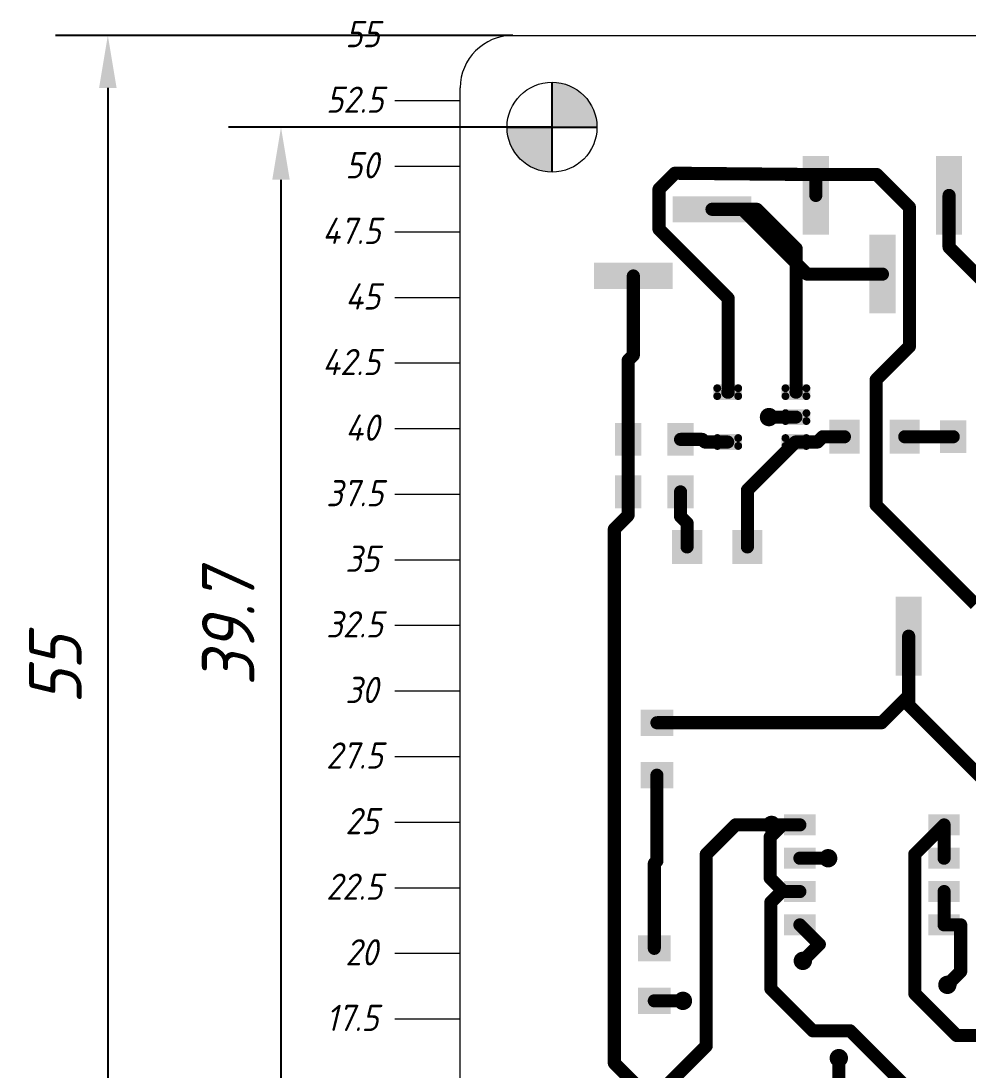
# Model space of a CAD drawing. Header units: millimetres. Extents: x -963 to 6509, y -1367 to 453.
# Drawn here: x 47.68 to 83.8, y 178.13 to 218.11 of the extents above; entities that cross this region are included whole.
import ezdxf

# ---------------------------------------------------------------- set-up
doc = ezdxf.new("R2010")
doc.units = ezdxf.units.MM
doc.header["$LTSCALE"] = 0.5
doc.layers.get('0').update_dxf_attribs({"lineweight": 60})
doc.layers.get('Defpoints').update_dxf_attribs({"color": 5})
doc.layers.add('2-штриховка', color=7, linetype='Continuous', true_color=0x00c7c7)
doc.layers.add('4-текст', color=7, linetype='Continuous', true_color=0x00ad00)
for name, color, linetype in [('3-размеры', 6, 'Continuous'), ('TopLayer', 1, 'Continuous'), ('TopPaste', 8, 'Continuous'), ('ViaHoleLayer', 16, 'Continuous')]:
    doc.layers.add(name, color=color, linetype=linetype)
doc.layers.add('Для ПП', color=30, linetype='Continuous', lineweight=20)
doc.styles.get("Standard").update_dxf_attribs({"font": 'isocpeui.ttf', "width": 0.9})
doc.dimstyles.new('Standart', dxfattribs={"dimtxt": 5, "dimasz": 5, "dimexe": 2, "dimexo": 0, "dimgap": 1, "dimtad": 1, "dimtoh": 1, "dimdec": 1, "dimtxsty": 'Standard', "dimcen": 2.5, "dimadec": 0, "dimazin": 0, "dimtfac": 1, "dimtdec": 1, "dimtmove": 0, "dimatfit": 3, "dimldrblk": 'DOTSMALL', "dimfxl": 1, "dimarcsym": 0})

# ---------------------------------------------------------------- blocks, each defined once
blk = doc.blocks.new('MCPSOT_23_5__7')
at = {"layer": 'TopLayer', "const_width": 0.1499997}
for points in [[(-1.77500534, 1.10001812, 1), (-1.62500818, 1.10001812, 1)], [(-0.97500694, 1.10001812, 1), (-0.8250097799999999, 1.10001812, 1)], [(0.82498946, 1.10001812, 1), (0.9749866199999999, 1.10001812, 1)], [(1.62498786, 1.10001812, 1), (1.77498502, 1.10001812, 1)], [(-1.77500534, 0.80001872, 1), (-1.62500818, 0.80001872, 1)], [(-0.97500694, 0.80001872, 1), (-0.8250097799999999, 0.80001872, 1)], [(0.82498946, 0.80001872, 1), (0.9749866199999999, 0.80001872, 1)], [(1.62498786, 0.80001872, 1), (1.77498502, 0.80001872, 1)], [(-1.77500534, 0.15000732, 1), (-1.62500818, 0.15000732, 1)], [(-1.77500534, -0.14999208, 1), (-1.62500818, -0.14999208, 1)], [(-0.97500694, 0.15000732, 1), (-0.8250097799999999, 0.15000732, 1)], [(-0.97500694, -0.14999208, 1), (-0.8250097799999999, -0.14999208, 1)], [(-1.77500534, -0.80000348, 1), (-1.62500818, -0.80000348, 1)], [(-0.97500694, -0.80000348, 1), (-0.8250097799999999, -0.80000348, 1)], [(0.82498946, -0.80000348, 1), (0.9749866199999999, -0.80000348, 1)], [(1.62498786, -0.80000348, 1), (1.77498502, -0.80000348, 1)], [(-1.77500534, -1.10000288, 1), (-1.62500818, -1.10000288, 1)], [(-0.97500694, -1.10000288, 1), (-0.8250097799999999, -1.10000288, 1)], [(0.82498946, -1.10000288, 1), (0.9749866199999999, -1.10000288, 1)], [(1.62498786, -1.10000288, 1), (1.77498502, -1.10000288, 1)]]:
    blk.add_lwpolyline(points, format="xyb", close=True, dxfattribs=at)
at = {"layer": 'TopLayer'}
for points in [[(-1.70000676, 0.65001902), (-0.90000836, 0.65001902), (-1.70000676, 1.25001782), (-0.90000836, 1.25001782)], [(0.89998804, 0.65001902), (1.69998644, 0.65001902), (0.89998804, 1.25001782), (1.69998644, 1.25001782)], [(-1.85000646, 0.80001872), (-0.75000866, 0.80001872), (-1.85000646, 1.10001812), (-0.75000866, 1.10001812)], [(0.7499883399999999, 0.80001872), (1.84998614, 0.80001872), (0.7499883399999999, 1.10001812), (1.84998614, 1.10001812)], [(-1.85000646, -0.14999208), (-0.75000866, -0.14999208), (-1.85000646, 0.15000732), (-0.75000866, 0.15000732)], [(-1.70000676, -0.29999178), (-0.90000836, -0.29999178), (-1.70000676, 0.30000702), (-0.90000836, 0.30000702)], [(-1.70000676, -1.25000258), (-0.90000836, -1.25000258), (-1.70000676, -0.6500037799999999), (-0.90000836, -0.6500037799999999)], [(0.89998804, -1.25000258), (1.69998644, -1.25000258), (0.89998804, -0.6500037799999999), (1.69998644, -0.6500037799999999)], [(-1.85000646, -1.10000288), (-0.75000866, -1.10000288), (-1.85000646, -0.80000348), (-0.75000866, -0.80000348)], [(0.7499883399999999, -1.10000288), (1.84998614, -1.10000288), (0.7499883399999999, -0.80000348), (1.84998614, -0.80000348)]]:
    blk.add_solid(points, dxfattribs=at)
at = {"layer": 'TopPaste', "const_width": 0.1499997}
for points in [[(-1.77500534, 1.10001812, 1), (-1.62500818, 1.10001812, 1)], [(-0.97500694, 1.10001812, 1), (-0.8250097799999999, 1.10001812, 1)], [(0.82498946, 1.10001812, 1), (0.9749866199999999, 1.10001812, 1)], [(1.62498786, 1.10001812, 1), (1.77498502, 1.10001812, 1)], [(-1.77500534, 0.80001872, 1), (-1.62500818, 0.80001872, 1)], [(-0.97500694, 0.80001872, 1), (-0.8250097799999999, 0.80001872, 1)], [(0.82498946, 0.80001872, 1), (0.9749866199999999, 0.80001872, 1)], [(1.62498786, 0.80001872, 1), (1.77498502, 0.80001872, 1)], [(-1.77500534, 0.15000732, 1), (-1.62500818, 0.15000732, 1)], [(-1.77500534, -0.14999208, 1), (-1.62500818, -0.14999208, 1)], [(-0.97500694, 0.15000732, 1), (-0.8250097799999999, 0.15000732, 1)], [(-0.97500694, -0.14999208, 1), (-0.8250097799999999, -0.14999208, 1)], [(-1.77500534, -0.80000348, 1), (-1.62500818, -0.80000348, 1)], [(-0.97500694, -0.80000348, 1), (-0.8250097799999999, -0.80000348, 1)], [(0.82498946, -0.80000348, 1), (0.9749866199999999, -0.80000348, 1)], [(1.62498786, -0.80000348, 1), (1.77498502, -0.80000348, 1)], [(-1.77500534, -1.10000288, 1), (-1.62500818, -1.10000288, 1)], [(-0.97500694, -1.10000288, 1), (-0.8250097799999999, -1.10000288, 1)], [(0.82498946, -1.10000288, 1), (0.9749866199999999, -1.10000288, 1)], [(1.62498786, -1.10000288, 1), (1.77498502, -1.10000288, 1)]]:
    blk.add_lwpolyline(points, format="xyb", close=True, dxfattribs=at)
at = {"layer": 'TopPaste'}
for points in [[(-1.70000676, 0.65001902), (-0.90000836, 0.65001902), (-1.70000676, 1.25001782), (-0.90000836, 1.25001782)], [(0.89998804, 0.65001902), (1.69998644, 0.65001902), (0.89998804, 1.25001782), (1.69998644, 1.25001782)], [(-1.85000646, 0.80001872), (-0.75000866, 0.80001872), (-1.85000646, 1.10001812), (-0.75000866, 1.10001812)], [(0.7499883399999999, 0.80001872), (1.84998614, 0.80001872), (0.7499883399999999, 1.10001812), (1.84998614, 1.10001812)], [(-1.85000646, -0.14999208), (-0.75000866, -0.14999208), (-1.85000646, 0.15000732), (-0.75000866, 0.15000732)], [(-1.70000676, -0.29999178), (-0.90000836, -0.29999178), (-1.70000676, 0.30000702), (-0.90000836, 0.30000702)], [(-1.70000676, -1.25000258), (-0.90000836, -1.25000258), (-1.70000676, -0.6500037799999999), (-0.90000836, -0.6500037799999999)], [(0.89998804, -1.25000258), (1.69998644, -1.25000258), (0.89998804, -0.6500037799999999), (1.69998644, -0.6500037799999999)], [(-1.85000646, -1.10000288), (-0.75000866, -1.10000288), (-1.85000646, -0.80000348), (-0.75000866, -0.80000348)], [(0.7499883399999999, -1.10000288), (1.84998614, -1.10000288), (0.7499883399999999, -0.80000348), (1.84998614, -0.80000348)]]:
    blk.add_solid(points, dxfattribs=at)
blk = doc.blocks.new('HL_SMD_10')
at = {"layer": 'TopLayer'}
for points in [[(-1.72501052, -0.64998092), (-0.57501028, -0.64998092), (-1.72501052, 0.65001648), (-0.57501028, 0.65001648)], [(0.57501028, -0.64998092), (1.72501052, -0.64998092), (0.57501028, 0.65001648), (1.72501052, 0.65001648)]]:
    blk.add_solid(points, dxfattribs=at)
at = {"layer": 'TopPaste'}
for points in [[(-1.72501052, -0.64998092), (-0.57501028, -0.64998092), (-1.72501052, 0.65001648), (-0.57501028, 0.65001648)], [(0.57501028, -0.64998092), (1.72501052, -0.64998092), (0.57501028, 0.65001648), (1.72501052, 0.65001648)]]:
    blk.add_solid(points, dxfattribs=at)
blk = doc.blocks.new('HL_SMD_11')
at = {"layer": 'TopLayer'}
for points in [[(-1.72502322, -0.64998854), (-0.57502298, -0.64998854), (-1.72502322, 0.6500088599999999), (-0.57502298, 0.6500088599999999)], [(0.57499758, -0.64998854), (1.72499782, -0.64998854), (0.57499758, 0.6500088599999999), (1.72499782, 0.6500088599999999)]]:
    blk.add_solid(points, dxfattribs=at)
at = {"layer": 'TopPaste'}
for points in [[(-1.72502322, -0.64998854), (-0.57502298, -0.64998854), (-1.72502322, 0.6500088599999999), (-0.57502298, 0.6500088599999999)], [(0.57499758, -0.64998854), (1.72499782, -0.64998854), (0.57499758, 0.6500088599999999), (1.72499782, 0.6500088599999999)]]:
    blk.add_solid(points, dxfattribs=at)
blk = doc.blocks.new('R0805_17')
at = {"layer": 'TopLayer'}
for points in [[(-1.49995636, -0.6250254199999999), (-0.49995836, -0.6250254199999999), (-1.49995636, 0.6249746199999999), (-0.49995836, 0.6249746199999999)], [(0.50003964, -0.6250254199999999), (1.50003764, -0.6250254199999999), (0.50003964, 0.6249746199999999), (1.50003764, 0.6249746199999999)]]:
    blk.add_solid(points, dxfattribs=at)
at = {"layer": 'TopPaste'}
for points in [[(-1.49995636, -0.6250254199999999), (-0.49995836, -0.6250254199999999), (-1.49995636, 0.6249746199999999), (-0.49995836, 0.6249746199999999)], [(0.50003964, -0.6250254199999999), (1.50003764, -0.6250254199999999), (0.50003964, 0.6249746199999999), (1.50003764, 0.6249746199999999)]]:
    blk.add_solid(points, dxfattribs=at)
blk = doc.blocks.new('R0805_19')
at = {"layer": 'TopLayer'}
for points in [[(-1.49997922, -0.62498732), (-0.4999812199999999, -0.62498732), (-1.49997922, 0.62501272), (-0.4999812199999999, 0.62501272)], [(0.5000167799999999, -0.62498732), (1.50001478, -0.62498732), (0.5000167799999999, 0.62501272), (1.50001478, 0.62501272)]]:
    blk.add_solid(points, dxfattribs=at)
at = {"layer": 'TopPaste'}
for points in [[(-1.49997922, -0.62498732), (-0.4999812199999999, -0.62498732), (-1.49997922, 0.62501272), (-0.4999812199999999, 0.62501272)], [(0.5000167799999999, -0.62498732), (1.50001478, -0.62498732), (0.5000167799999999, 0.62501272), (1.50001478, 0.62501272)]]:
    blk.add_solid(points, dxfattribs=at)
blk = doc.blocks.new('R0805_20')
at = {"layer": 'TopLayer'}
for points in [[(-1.50000462, -0.6250178), (-0.50000662, -0.6250178), (-1.50000462, 0.6249822399999999), (-0.50000662, 0.6249822399999999)], [(0.49999138, -0.6250178), (1.49998938, -0.6250178), (0.49999138, 0.6249822399999999), (1.49998938, 0.6249822399999999)]]:
    blk.add_solid(points, dxfattribs=at)
at = {"layer": 'TopPaste'}
for points in [[(-1.50000462, -0.6250178), (-0.50000662, -0.6250178), (-1.50000462, 0.6249822399999999), (-0.50000662, 0.6249822399999999)], [(0.49999138, -0.6250178), (1.49998938, -0.6250178), (0.49999138, 0.6249822399999999), (1.49998938, 0.6249822399999999)]]:
    blk.add_solid(points, dxfattribs=at)
blk = doc.blocks.new('R0805_21')
at = {"layer": 'TopLayer'}
for points in [[(-1.49997922, -0.62500764), (-0.4999812199999999, -0.62500764), (-1.49997922, 0.6249924), (-0.4999812199999999, 0.6249924)], [(0.5000167799999999, -0.62500764), (1.50001478, -0.62500764), (0.5000167799999999, 0.6249924), (1.50001478, 0.6249924)]]:
    blk.add_solid(points, dxfattribs=at)
at = {"layer": 'TopPaste'}
for points in [[(-1.49997922, -0.62500764), (-0.4999812199999999, -0.62500764), (-1.49997922, 0.6249924), (-0.4999812199999999, 0.6249924)], [(0.5000167799999999, -0.62500764), (1.50001478, -0.62500764), (0.5000167799999999, 0.6249924), (1.50001478, 0.6249924)]]:
    blk.add_solid(points, dxfattribs=at)
blk = doc.blocks.new('R0805_23')
at = {"layer": 'TopLayer'}
for points in [[(-1.49998176, -0.6249695399999999), (-0.49998376, -0.6249695399999999), (-1.49998176, 0.6250304999999999), (-0.49998376, 0.6250304999999999)], [(0.5000142399999999, -0.6249695399999999), (1.50001224, -0.6249695399999999), (0.5000142399999999, 0.6250304999999999), (1.50001224, 0.6250304999999999)]]:
    blk.add_solid(points, dxfattribs=at)
at = {"layer": 'TopPaste'}
for points in [[(-1.49998176, -0.6249695399999999), (-0.49998376, -0.6249695399999999), (-1.49998176, 0.6250304999999999), (-0.49998376, 0.6250304999999999)], [(0.5000142399999999, -0.6249695399999999), (1.50001224, -0.6249695399999999), (0.5000142399999999, 0.6250304999999999), (1.50001224, 0.6250304999999999)]]:
    blk.add_solid(points, dxfattribs=at)
blk = doc.blocks.new('SO_8_27')
at = {"layer": 'TopLayer'}
for points in [[(-2.30503984, 3.34998314), (-2.30503984, 2.14998554), (-1.50504144, 3.34998314), (-1.50504144, 2.14998554)], [(-1.03503984, 3.34998314), (-1.03503984, 2.14998554), (-0.23504144, 3.34998314), (-0.23504144, 2.14998554)], [(0.23496016, 3.34998314), (0.23496016, 2.14998554), (1.03495856, 3.34998314), (1.03495856, 2.14998554)], [(1.50496016, 3.34998314), (1.50496016, 2.14998554), (2.30495856, 3.34998314), (2.30495856, 2.14998554)], [(-2.30503984, -2.14998046), (-2.30503984, -3.34997806), (-1.50504144, -2.14998046), (-1.50504144, -3.34997806)], [(-1.03503984, -2.14998046), (-1.03503984, -3.34997806), (-0.23504144, -2.14998046), (-0.23504144, -3.34997806)], [(0.23496016, -2.14998046), (0.23496016, -3.34997806), (1.03495856, -2.14998046), (1.03495856, -3.34997806)], [(1.50496016, -2.14998046), (1.50496016, -3.34997806), (2.30495856, -2.14998046), (2.30495856, -3.34997806)]]:
    blk.add_solid(points, dxfattribs=at)
at = {"layer": 'TopPaste'}
for points in [[(-2.30503984, 3.34998314), (-2.30503984, 2.14998554), (-1.50504144, 3.34998314), (-1.50504144, 2.14998554)], [(-1.03503984, 3.34998314), (-1.03503984, 2.14998554), (-0.23504144, 3.34998314), (-0.23504144, 2.14998554)], [(0.23496016, 3.34998314), (0.23496016, 2.14998554), (1.03495856, 3.34998314), (1.03495856, 2.14998554)], [(1.50496016, 3.34998314), (1.50496016, 2.14998554), (2.30495856, 3.34998314), (2.30495856, 2.14998554)], [(-2.30503984, -2.14998046), (-2.30503984, -3.34997806), (-1.50504144, -2.14998046), (-1.50504144, -3.34997806)], [(-1.03503984, -2.14998046), (-1.03503984, -3.34997806), (-0.23504144, -2.14998046), (-0.23504144, -3.34997806)], [(0.23496016, -2.14998046), (0.23496016, -3.34997806), (1.03495856, -2.14998046), (1.03495856, -3.34997806)], [(1.50496016, -2.14998046), (1.50496016, -3.34997806), (2.30495856, -2.14998046), (2.30495856, -3.34997806)]]:
    blk.add_solid(points, dxfattribs=at)
blk = doc.blocks.new('PLS1_S_28')
at = {"layer": 'TopLayer'}
blk.add_solid([(-0.4999736, 1.50001224), (-0.4999736, -1.49998684), (0.5000243999999999, 1.50001224), (0.5000243999999999, -1.49998684)], dxfattribs=at)
at = {"layer": 'TopPaste'}
blk.add_solid([(-0.4999736, 1.50001224), (-0.4999736, -1.49998684), (0.5000243999999999, 1.50001224), (0.5000243999999999, -1.49998684)], dxfattribs=at)
blk = doc.blocks.new('PLS2_S_29')
at = {"layer": 'TopLayer'}
for points in [[(-1.77001678, 3.00001178), (-1.77001678, 1.27e-05), (-0.7700187799999999, 3.00001178), (-0.7700187799999999, 1.27e-05)], [(0.76998322, 1.778e-05), (0.76998322, -2.9999813), (1.76998122, 1.778e-05), (1.76998122, -2.9999813)]]:
    blk.add_solid(points, dxfattribs=at)
at = {"layer": 'TopPaste'}
for points in [[(-1.77001678, 3.00001178), (-1.77001678, 1.27e-05), (-0.7700187799999999, 3.00001178), (-0.7700187799999999, 1.27e-05)], [(0.76998322, 1.778e-05), (0.76998322, -2.9999813), (1.76998122, 1.778e-05), (1.76998122, -2.9999813)]]:
    blk.add_solid(points, dxfattribs=at)
blk = doc.blocks.new('PLS3_S_30')
at = {"layer": 'TopLayer'}
for points in [[(-1.77002186, 2.9999813), (-1.77002186, -1.778e-05), (-0.77002386, 2.9999813), (-0.77002386, -1.778e-05)], [(3.30997814, 2.9999813), (3.30997814, -1.778e-05), (4.30997614, 2.9999813), (4.30997614, -1.778e-05)], [(0.76997814, -1.27e-05), (0.76997814, -3.00001178), (1.76997614, -1.27e-05), (1.76997614, -3.00001178)]]:
    blk.add_solid(points, dxfattribs=at)
at = {"layer": 'TopPaste'}
for points in [[(-1.77002186, 2.9999813), (-1.77002186, -1.778e-05), (-0.77002386, 2.9999813), (-0.77002386, -1.778e-05)], [(3.30997814, 2.9999813), (3.30997814, -1.778e-05), (4.30997614, 2.9999813), (4.30997614, -1.778e-05)], [(0.76997814, -1.27e-05), (0.76997814, -3.00001178), (1.76997614, -1.27e-05), (1.76997614, -3.00001178)]]:
    blk.add_solid(points, dxfattribs=at)
blk = doc.blocks.new('*D155')
at = {"layer": '3-размеры', "color": 0, "lineweight": -2, "transparency": 16777216}
for p, q in [((66.43290486808858, 217.5645519567734), (48.99380456198009, 217.5645519567733)), ((50.99380456198009, 215.5645519567733), (50.99380456198011, 164.5645501967732)), ((66.43290486808856, 162.5645501967733), (48.99380456198011, 162.5645501967732))]:
    blk.add_line(p, q, dxfattribs=at)
at = {"layer": '3-размеры', "color": 0, "transparency": 16777216}
for points in [[(50.66047122864676, 215.5645519567733), (51.32713789531343, 215.5645519567733), (50.99380456198009, 217.5645519567733)], [(50.66047122864677, 164.5645501967732), (51.32713789531344, 164.5645501967732), (50.99380456198011, 162.5645501967732)]]:
    blk.add_solid(points, dxfattribs=at)
at = {"layer": 'Defpoints', "color": 0, "transparency": 16777216}
for p in [(66.43290486808858, 217.5645519567734), (50.99380456198011, 162.5645501967732), (66.43290486808856, 162.5645501967733)]:
    blk.add_point(p, dxfattribs=at)
at = {"layer": '3-размеры', "color": 0, "transparency": 16777216, "insert": (48.99380456198014, 193.3851676116701), "char_height": 2, "attachment_point": 5, "rotation": 90}
blk.add_mtext('55', dxfattribs=at)
blk = doc.blocks.new('_DotSmall')
at = {"color": 0, "linetype": 'ByBlock', "const_width": 0.5}
blk.add_lwpolyline([(-0.0625, 0, 1), (0.0625, 0, 1)], format="xyb", close=True, dxfattribs=at)
blk = doc.blocks.new('*D162')
at = {"layer": '3-размеры', "color": 0, "lineweight": -2, "transparency": 16777216}
for p, q in [((67.93290440808855, 214.0645513367733), (55.59753880904044, 214.0645513367733)), ((57.59753880904044, 176.3645291367732), (57.59753880904044, 212.0645513367733)), ((99.38287706808858, 174.3645291367733), (55.59753880904045, 174.3645291367732))]:
    blk.add_line(p, q, dxfattribs=at)
at = {"layer": '3-размеры', "color": 0, "transparency": 16777216}
for points in [[(57.2642054757071, 212.0645513367733), (57.93087214237377, 212.0645513367733), (57.59753880904044, 214.0645513367733)], [(57.26420547570711, 176.3645291367732), (57.93087214237378, 176.3645291367732), (57.59753880904045, 174.3645291367732)]]:
    blk.add_solid(points, dxfattribs=at)
at = {"layer": 'Defpoints', "color": 0, "transparency": 16777216}
for p in [(57.59753880904044, 214.0645513367733), (67.93290440808855, 214.0645513367733), (99.38287706808858, 174.3645291367733)]:
    blk.add_point(p, dxfattribs=at)
at = {"layer": '3-размеры', "color": 0, "transparency": 16777216, "insert": (55.5846600211617, 194.9640765272341), "char_height": 2, "attachment_point": 5, "rotation": 90}
blk.add_mtext('39.7', dxfattribs=at)

msp = doc.modelspace()

# ---------------------------------------------------------------- hatches: boundary and pattern name
at = {"layer": '2-штриховка'}
h = msp.add_hatch(color=256, dxfattribs=at)
h.dxf.hatch_style = 1
h.paths.add_polyline_path([(67.93290440808852, 215.7785513367732), (67.93290440808852, 214.0645513367732), (69.64690440808852, 214.0645513367732, 0.4142135623730951)])
h.paths.add_polyline_path([(67.93290440808852, 212.3505513367732), (67.93290440808852, 214.0645513367732), (66.21890440808852, 214.0645513367732, 0.4142135623730951)])

# ---------------------------------------------------------------- linework, layer by layer
at = {"layer": '4-текст'}
for p, q in [((67.93290440808852, 212.3505513367732), (67.93290440808852, 215.7785513367732)), ((66.21890440808846, 214.0645513367732), (69.64690440808852, 214.0645513367732))]:
    msp.add_line(p, q, dxfattribs=at)
at = {"layer": 'TopLayer', "const_width": 0.499999}
for points in [[(72.01107506808853, 211.7005479367732), (72.62067506808853, 212.3101479367732)], [(72.62067506808853, 212.3101479367732), (77.99287666808851, 212.2593479367732)], [(77.99287666808851, 212.2593479367732), (80.31687506808854, 212.2593479367732)], [(77.99287666808851, 211.4645311367732), (77.99287666808851, 212.2593479367732)], [(80.31687506808854, 212.2593479367732), (81.56147506808853, 211.0147479367732)], [(72.01107506808853, 210.1765479367732), (72.01107506808853, 211.7005479367732)], [(83.07287666808853, 209.4874967367732), (83.07287666808853, 211.4645311367732)], [(74.03337226808853, 210.9348395367732), (75.18978346808854, 210.9348395367732)], [(75.18978346808854, 210.9348395367732), (77.24347506808851, 208.8811479367732)], [(75.18978346808854, 210.9348395367732), (75.74487506808853, 210.9348395367732)], [(75.74487506808853, 210.9348395367732), (77.24347506808851, 209.4362395367732)], [(81.56147506808853, 205.7061479367732), (81.56147506808853, 211.0147479367732)], [(72.01107506808853, 210.1765479367732), (74.65267506808851, 207.5349479367732)], [(77.24347506808851, 208.8811479367732), (77.24347506808851, 209.4362395367732)], [(83.07287666808853, 209.4874967367732), (85.23334986808851, 207.3270235367732)], [(77.24347506808851, 203.9648255367732), (77.24347506808851, 208.8811479367732)], [(77.24347506808851, 208.8811479367732), (77.66008586808852, 208.4645371367732)], [(71.03337826808851, 205.3727475367732), (71.03337826808851, 208.3948395367732)], [(77.66008586808852, 208.4645371367732), (80.53287666808853, 208.4645371367732)], [(74.65267506808851, 203.9648255367732), (74.65267506808851, 207.5349479367732)], [(80.29147506808852, 204.4361479367732), (81.56147506808853, 205.7061479367732)], [(70.83337866808853, 205.1727479367732), (71.03337826808851, 205.3727475367732)], [(70.83337866808853, 202.1648291367732), (70.83337866808853, 205.1727479367732)], [(80.29147506808852, 199.6609479367732), (80.29147506808852, 204.4361479367732)], [(74.63337106808854, 203.9648255367732), (74.65267506808851, 203.9648255367732)], [(77.23336586808853, 203.9648255367732), (77.24347506808851, 203.9648255367732)], [(76.20634226808852, 203.0148147367732), (77.23336586808853, 203.0148147367732)], [(70.83337866808853, 200.1648331367732), (70.83337866808853, 202.1648291367732)], [(72.83337466808854, 202.1648291367732), (73.66207506808851, 202.1648291367732)], [(73.66207506808851, 202.1648291367732), (73.76210026808852, 202.0648039367732)], [(78.05627506808852, 202.0648039367732), (78.25627466808854, 202.2648035367732)], [(78.25627466808854, 202.2648035367732), (79.08334946808853, 202.2648035367732)], [(81.38337026808853, 202.2648035367732), (83.23335386808853, 202.2648035367732)], [(73.76210026808852, 202.0648039367732), (74.63337106808854, 202.0648039367732)], [(75.38338226808852, 200.2301111367732), (77.21807506808852, 202.0648039367732)], [(77.21807506808852, 202.0648039367732), (77.23336586808853, 202.0648039367732)], [(77.23336586808853, 202.0648039367732), (78.05627506808852, 202.0648039367732)], [(70.83337866808853, 199.2706515367732), (70.83337866808853, 200.1648331367732)], [(72.83337466808854, 199.2251347367732), (72.83337466808854, 200.1648331367732)], [(75.38338226808852, 198.0648119367732), (75.38338226808852, 200.2301111367732)], [(80.29147506808852, 199.6609479367732), (84.07607506808853, 195.8763479367732)], [(70.30927506808851, 198.7465479367732), (70.83337866808853, 199.2706515367732)], [(72.83337466808854, 199.2251347367732), (73.08336146808853, 198.9751479367732)], [(73.08336146808853, 198.0648119367732), (73.08336146808853, 198.9751479367732)], [(70.30927506808851, 178.3889051367732), (70.30927506808851, 198.7465479367732)], [(81.53292546808854, 192.3965479367732), (81.53292546808854, 194.6645647367732)], [(80.50097426808853, 191.3645967367732), (81.53292546808854, 192.3965479367732)], [(81.53292546808854, 192.0409479367732), (81.53292546808854, 192.3965479367732)], [(81.53292546808854, 192.0409479367732), (85.12092946808852, 188.4529439367732)], [(71.93289386808851, 191.3645967367732), (80.50097426808853, 191.3645967367732)], [(71.93289386808851, 186.0957731367732), (71.93289386808851, 189.3646007367732)], [(73.81447506808851, 186.3522623367732), (74.93207506808852, 187.4698623367732)], [(74.93207506808852, 187.4698623367732), (76.30458946808852, 187.4698623367732)], [(76.25287506808851, 187.0108335367732), (76.71190386808851, 187.4698623367732)], [(76.30367506808852, 187.4689479367732), (76.30458946808852, 187.4698623367732)], [(76.30458946808852, 187.4698623367732), (76.71190386808851, 187.4698623367732)], [(76.71190386808851, 187.4698623367732), (77.38337826808853, 187.4698623367732)], [(81.76467506808854, 186.3511955367732), (82.88334186808854, 187.4698623367732)], [(82.88334186808854, 186.1998623367732), (82.88334186808854, 187.4698623367732)], [(76.25287506808851, 185.4378623367732), (76.25287506808851, 187.0108335367732)], [(71.83286866808854, 185.9957479367732), (71.93289386808851, 186.0957731367732)], [(73.81447506808851, 179.0459523367732), (73.81447506808851, 186.3522623367732)], [(77.38337826808853, 186.1998623367732), (78.46176066808852, 186.1998623367732)], [(78.46176066808852, 186.1998623367732), (78.46267506808852, 186.1989479367732)], [(81.76467506808854, 181.0427479367732), (81.76467506808854, 186.3511955367732)], [(71.83286866808854, 182.7645631367732), (71.83286866808854, 185.9957479367732)], [(76.25287506808851, 185.4378623367732), (76.76087506808852, 184.9298623367732)], [(76.27827506808853, 184.5225479367732), (76.68558946808852, 184.9298623367732)], [(76.68558946808852, 184.9298623367732), (76.76087506808852, 184.9298623367732)], [(76.76087506808852, 184.9298623367732), (77.38337826808853, 184.9298623367732)], [(82.88334186808854, 183.6598623367732), (82.88334186808854, 184.9298623367732)], [(76.27827506808853, 181.2205479367732), (76.27827506808853, 184.5225479367732)], [(77.38337826808853, 183.6598623367732), (78.12668386808852, 182.9165567367732)], [(82.88334186808854, 183.6598623367732), (83.51727506808854, 183.6598623367732)], [(83.51727506808854, 181.8809479367732), (83.51727506808854, 183.6598623367732)], [(77.49747506808853, 182.2873479367732), (78.12668386808852, 182.9165567367732)], [(83.00927506808853, 181.3729479367732), (83.51727506808854, 181.8809479367732)], [(76.27827506808853, 181.2205479367732), (77.87847506808853, 179.6203479367732)], [(81.76467506808854, 181.0427479367732), (83.36487506808854, 179.4425479367732)], [(71.83286866808854, 180.7645671367732), (72.92425586808852, 180.7645671367732)], [(72.92425586808852, 180.7645671367732), (72.92547506808853, 180.7633479367732)], [(77.87847506808853, 179.6203479367732), (79.30087506808852, 179.6203479367732)], [(79.30087506808852, 179.6203479367732), (81.73338226808852, 177.1878407367732)], [(83.36487506808854, 179.4425479367732), (89.91761786808851, 179.4425479367732)], [(71.73335146808853, 176.9648287367732), (73.81447506808851, 179.0459523367732)], [(78.86907506808853, 174.7005711367732), (78.86907506808853, 178.5789479367732)], [(70.30927506808851, 178.3889051367732), (71.73335146808853, 176.9648287367732)]]:
    msp.add_lwpolyline(points, dxfattribs=at)
at = {"layer": 'TopLayer'}
for points, const_width in [([(72.49567658808851, 212.3101479367732, 1), (72.74567354808852, 212.3101479367732, 1)], 0.2499995), ([(72.49567658808851, 212.3101479367732, 1), (72.74567354808852, 212.3101479367732, 1)], 0.2499995), ([(77.86787818808853, 212.2593479367732, 1), (78.11787514808853, 212.2593479367732, 1)], 0.2499995), ([(77.86787818808853, 212.2593479367732, 1), (78.11787514808853, 212.2593479367732, 1)], 0.2499995), ([(77.86787818808853, 212.2593479367732, 1), (78.11787514808853, 212.2593479367732, 1)], 0.2499995), ([(80.19187658808852, 212.2593479367732, 1), (80.44187354808852, 212.2593479367732, 1)], 0.2499995), ([(80.19187658808852, 212.2593479367732, 1), (80.44187354808852, 212.2593479367732, 1)], 0.2499995), ([(71.88607658808851, 211.7005479367732, 1), (72.13607354808852, 211.7005479367732, 1)], 0.2499995), ([(71.88607658808851, 211.7005479367732, 1), (72.13607354808852, 211.7005479367732, 1)], 0.2499995), ([(77.86787818808853, 211.4645311367732, 1), (78.11787514808853, 211.4645311367732, 1)], 0.2499995), ([(82.94787818808851, 211.4645311367732, 1), (83.19787514808851, 211.4645311367732, 1)], 0.2499995), ([(73.90837378808851, 210.9348395367732, 1), (74.15837074808852, 210.9348395367732, 1)], 0.2499995), ([(75.06478498808852, 210.9348395367732, 1), (75.31478194808852, 210.9348395367732, 1)], 0.2499995), ([(75.06478498808852, 210.9348395367732, 1), (75.31478194808852, 210.9348395367732, 1)], 0.2499995), ([(75.06478498808852, 210.9348395367732, 1), (75.31478194808852, 210.9348395367732, 1)], 0.2499995), ([(75.61987658808852, 210.9348395367732, 1), (75.86987354808852, 210.9348395367732, 1)], 0.2499995), ([(75.61987658808852, 210.9348395367732, 1), (75.86987354808852, 210.9348395367732, 1)], 0.2499995), ([(81.43647658808851, 211.0147479367732, 1), (81.68647354808851, 211.0147479367732, 1)], 0.2499995), ([(81.43647658808851, 211.0147479367732, 1), (81.68647354808851, 211.0147479367732, 1)], 0.2499995), ([(71.88607658808851, 210.1765479367732, 1), (72.13607354808852, 210.1765479367732, 1)], 0.2499995), ([(71.88607658808851, 210.1765479367732, 1), (72.13607354808852, 210.1765479367732, 1)], 0.2499995), ([(77.11847658808853, 209.4362395367732, 1), (77.36847354808853, 209.4362395367732, 1)], 0.2499995), ([(77.11847658808853, 209.4362395367732, 1), (77.36847354808853, 209.4362395367732, 1)], 0.2499995), ([(82.94787818808851, 209.4874967367732, 1), (83.19787514808851, 209.4874967367732, 1)], 0.2499995), ([(82.94787818808851, 209.4874967367732, 1), (83.19787514808851, 209.4874967367732, 1)], 0.2499995), ([(77.11847658808853, 208.8811479367732, 1), (77.36847354808853, 208.8811479367732, 1)], 0.2499995), ([(77.11847658808853, 208.8811479367732, 1), (77.36847354808853, 208.8811479367732, 1)], 0.2499995), ([(77.11847658808853, 208.8811479367732, 1), (77.36847354808853, 208.8811479367732, 1)], 0.2499995), ([(77.11847658808853, 208.8811479367732, 1), (77.36847354808853, 208.8811479367732, 1)], 0.2499995), ([(70.90837978808852, 208.3948395367732, 1), (71.15837674808853, 208.3948395367732, 1)], 0.2499995), ([(77.53508738808853, 208.4645371367732, 1), (77.78508434808853, 208.4645371367732, 1)], 0.2499995), ([(77.53508738808853, 208.4645371367732, 1), (77.78508434808853, 208.4645371367732, 1)], 0.2499995), ([(80.40787818808852, 208.4645371367732, 1), (80.65787514808852, 208.4645371367732, 1)], 0.2499995), ([(74.52767658808853, 207.5349479367732, 1), (74.77767354808853, 207.5349479367732, 1)], 0.2499995), ([(74.52767658808853, 207.5349479367732, 1), (74.77767354808853, 207.5349479367732, 1)], 0.2499995), ([(81.43647658808851, 205.7061479367732, 1), (81.68647354808851, 205.7061479367732, 1)], 0.2499995), ([(81.43647658808851, 205.7061479367732, 1), (81.68647354808851, 205.7061479367732, 1)], 0.2499995), ([(70.90837978808852, 205.3727475367732, 1), (71.15837674808853, 205.3727475367732, 1)], 0.2499995), ([(70.90837978808852, 205.3727475367732, 1), (71.15837674808853, 205.3727475367732, 1)], 0.2499995), ([(70.70838018808851, 205.1727479367732, 1), (70.95837714808852, 205.1727479367732, 1)], 0.2499995), ([(70.70838018808851, 205.1727479367732, 1), (70.95837714808852, 205.1727479367732, 1)], 0.2499995), ([(80.16647658808853, 204.4361479367732, 1), (80.41647354808853, 204.4361479367732, 1)], 0.2499995), ([(80.16647658808853, 204.4361479367732, 1), (80.41647354808853, 204.4361479367732, 1)], 0.2499995), ([(74.50837258808852, 203.9648255367732, 1), (74.75836954808852, 203.9648255367732, 1)], 0.2499995), ([(74.52767658808853, 203.9648255367732, 1), (74.77767354808853, 203.9648255367732, 1)], 0.2499995), ([(74.52767658808853, 203.9648255367732, 1), (74.77767354808853, 203.9648255367732, 1)], 0.2499995), ([(77.10836738808851, 203.9648255367732, 1), (77.35836434808851, 203.9648255367732, 1)], 0.2499995), ([(77.11847658808853, 203.9648255367732, 1), (77.36847354808853, 203.9648255367732, 1)], 0.2499995), ([(77.11847658808853, 203.9648255367732, 1), (77.36847354808853, 203.9648255367732, 1)], 0.2499995), ([(76.03134134808852, 203.0148147367732, 1), (76.38134318808852, 203.0148147367732, 1)], 0.3499993), ([(76.08134378808853, 203.0148147367732, 1), (76.33134074808854, 203.0148147367732, 1)], 0.2499995), ([(77.10836738808851, 203.0148147367732, 1), (77.35836434808851, 203.0148147367732, 1)], 0.2499995), ([(70.70838018808851, 202.1648291367732, 1), (70.95837714808852, 202.1648291367732, 1)], 0.2499995), ([(70.70838018808851, 202.1648291367732, 1), (70.95837714808852, 202.1648291367732, 1)], 0.2499995), ([(72.70837618808852, 202.1648291367732, 1), (72.95837314808853, 202.1648291367732, 1)], 0.2499995), ([(73.53707658808852, 202.1648291367732, 1), (73.78707354808853, 202.1648291367732, 1)], 0.2499995), ([(73.53707658808852, 202.1648291367732, 1), (73.78707354808853, 202.1648291367732, 1)], 0.2499995), ([(78.13127618808852, 202.2648035367732, 1), (78.38127314808852, 202.2648035367732, 1)], 0.2499995), ([(78.13127618808852, 202.2648035367732, 1), (78.38127314808852, 202.2648035367732, 1)], 0.2499995), ([(78.95835098808851, 202.2648035367732, 1), (79.20834794808852, 202.2648035367732, 1)], 0.2499995), ([(81.25837178808851, 202.2648035367732, 1), (81.50836874808851, 202.2648035367732, 1)], 0.2499995), ([(83.10835538808851, 202.2648035367732, 1), (83.35835234808852, 202.2648035367732, 1)], 0.2499995), ([(73.63710178808853, 202.0648039367732, 1), (73.88709874808853, 202.0648039367732, 1)], 0.2499995), ([(73.63710178808853, 202.0648039367732, 1), (73.88709874808853, 202.0648039367732, 1)], 0.2499995), ([(74.50837258808852, 202.0648039367732, 1), (74.75836954808852, 202.0648039367732, 1)], 0.2499995), ([(77.09307658808854, 202.0648039367732, 1), (77.34307354808851, 202.0648039367732, 1)], 0.2499995), ([(77.09307658808854, 202.0648039367732, 1), (77.34307354808851, 202.0648039367732, 1)], 0.2499995), ([(77.10836738808851, 202.0648039367732, 1), (77.35836434808851, 202.0648039367732, 1)], 0.2499995), ([(77.10836738808851, 202.0648039367732, 1), (77.35836434808851, 202.0648039367732, 1)], 0.2499995), ([(77.93127658808854, 202.0648039367732, 1), (78.18127354808851, 202.0648039367732, 1)], 0.2499995), ([(77.93127658808854, 202.0648039367732, 1), (78.18127354808851, 202.0648039367732, 1)], 0.2499995), ([(70.70838018808851, 200.1648331367732, 1), (70.95837714808852, 200.1648331367732, 1)], 0.2499995), ([(70.70838018808851, 200.1648331367732, 1), (70.95837714808852, 200.1648331367732, 1)], 0.2499995), ([(72.70837618808852, 200.1648331367732, 1), (72.95837314808853, 200.1648331367732, 1)], 0.2499995), ([(75.25838378808854, 200.2301111367732, 1), (75.50838074808851, 200.2301111367732, 1)], 0.2499995), ([(75.25838378808854, 200.2301111367732, 1), (75.50838074808851, 200.2301111367732, 1)], 0.2499995), ([(80.16647658808853, 199.6609479367732, 1), (80.41647354808853, 199.6609479367732, 1)], 0.2499995), ([(80.16647658808853, 199.6609479367732, 1), (80.41647354808853, 199.6609479367732, 1)], 0.2499995), ([(70.70838018808851, 199.2706515367732, 1), (70.95837714808852, 199.2706515367732, 1)], 0.2499995), ([(70.70838018808851, 199.2706515367732, 1), (70.95837714808852, 199.2706515367732, 1)], 0.2499995), ([(72.70837618808852, 199.2251347367732, 1), (72.95837314808853, 199.2251347367732, 1)], 0.2499995), ([(72.70837618808852, 199.2251347367732, 1), (72.95837314808853, 199.2251347367732, 1)], 0.2499995), ([(72.95836298808854, 198.9751479367732, 1), (73.20835994808851, 198.9751479367732, 1)], 0.2499995), ([(72.95836298808854, 198.9751479367732, 1), (73.20835994808851, 198.9751479367732, 1)], 0.2499995), ([(70.18427658808852, 198.7465479367732, 1), (70.43427354808853, 198.7465479367732, 1)], 0.2499995), ([(70.18427658808852, 198.7465479367732, 1), (70.43427354808853, 198.7465479367732, 1)], 0.2499995), ([(72.95836298808854, 198.0648119367732, 1), (73.20835994808851, 198.0648119367732, 1)], 0.2499995), ([(75.25838378808854, 198.0648119367732, 1), (75.50838074808851, 198.0648119367732, 1)], 0.2499995), ([(81.40792698808852, 194.6645647367732, 1), (81.65792394808852, 194.6645647367732, 1)], 0.2499995), ([(81.40792698808852, 192.3965479367732, 1), (81.65792394808852, 192.3965479367732, 1)], 0.2499995), ([(81.40792698808852, 192.3965479367732, 1), (81.65792394808852, 192.3965479367732, 1)], 0.2499995), ([(81.40792698808852, 192.3965479367732, 1), (81.65792394808852, 192.3965479367732, 1)], 0.2499995), ([(81.40792698808852, 192.0409479367732, 1), (81.65792394808852, 192.0409479367732, 1)], 0.2499995), ([(81.40792698808852, 192.0409479367732, 1), (81.65792394808852, 192.0409479367732, 1)], 0.2499995), ([(71.80789538808853, 191.3645967367732, 1), (72.05789234808853, 191.3645967367732, 1)], 0.2499995), ([(80.37597578808851, 191.3645967367732, 1), (80.62597274808851, 191.3645967367732, 1)], 0.2499995), ([(80.37597578808851, 191.3645967367732, 1), (80.62597274808851, 191.3645967367732, 1)], 0.2499995), ([(71.80789538808853, 189.3646007367732, 1), (72.05789234808853, 189.3646007367732, 1)], 0.2499995), ([(74.80707658808853, 187.4698623367732, 1), (75.05707354808851, 187.4698623367732, 1)], 0.2499995), ([(74.80707658808853, 187.4698623367732, 1), (75.05707354808851, 187.4698623367732, 1)], 0.2499995), ([(76.12867414808852, 187.4689479367732, 1), (76.47867598808853, 187.4689479367732, 1)], 0.3499993), ([(76.17867658808854, 187.4689479367732, 1), (76.42867354808851, 187.4689479367732, 1)], 0.2499995), ([(76.17959098808853, 187.4698623367732, 1), (76.42958794808851, 187.4698623367732, 1)], 0.2499995), ([(76.17959098808853, 187.4698623367732, 1), (76.42958794808851, 187.4698623367732, 1)], 0.2499995), ([(76.17959098808853, 187.4698623367732, 1), (76.42958794808851, 187.4698623367732, 1)], 0.2499995), ([(76.58690538808852, 187.4698623367732, 1), (76.83690234808853, 187.4698623367732, 1)], 0.2499995), ([(76.58690538808852, 187.4698623367732, 1), (76.83690234808853, 187.4698623367732, 1)], 0.2499995), ([(76.58690538808852, 187.4698623367732, 1), (76.83690234808853, 187.4698623367732, 1)], 0.2499995), ([(77.25837978808852, 187.4698623367732, 1), (77.50837674808852, 187.4698623367732, 1)], 0.2499995), ([(82.75834338808852, 187.4698623367732, 1), (83.00834034808852, 187.4698623367732, 1)], 0.2499995), ([(82.75834338808852, 187.4698623367732, 1), (83.00834034808852, 187.4698623367732, 1)], 0.2499995), ([(76.12787658808853, 187.0108335367732, 1), (76.37787354808853, 187.0108335367732, 1)], 0.2499995), ([(76.12787658808853, 187.0108335367732, 1), (76.37787354808853, 187.0108335367732, 1)], 0.2499995), ([(71.80789538808853, 186.0957731367732, 1), (72.05789234808853, 186.0957731367732, 1)], 0.2499995), ([(71.80789538808853, 186.0957731367732, 1), (72.05789234808853, 186.0957731367732, 1)], 0.2499995), ([(73.68947658808852, 186.3522623367732, 1), (73.93947354808853, 186.3522623367732, 1)], 0.2499995), ([(73.68947658808852, 186.3522623367732, 1), (73.93947354808853, 186.3522623367732, 1)], 0.2499995), ([(77.25837978808852, 186.1998623367732, 1), (77.50837674808852, 186.1998623367732, 1)], 0.2499995), ([(78.28767414808851, 186.1989479367732, 1), (78.63767598808852, 186.1989479367732, 1)], 0.3499993), ([(78.33676218808853, 186.1998623367732, 1), (78.58675914808853, 186.1998623367732, 1)], 0.2499995), ([(78.33676218808853, 186.1998623367732, 1), (78.58675914808853, 186.1998623367732, 1)], 0.2499995), ([(78.33767658808853, 186.1989479367732, 1), (78.58767354808853, 186.1989479367732, 1)], 0.2499995), ([(81.63967658808852, 186.3511955367732, 1), (81.88967354808852, 186.3511955367732, 1)], 0.2499995), ([(81.63967658808852, 186.3511955367732, 1), (81.88967354808852, 186.3511955367732, 1)], 0.2499995), ([(82.75834338808852, 186.1998623367732, 1), (83.00834034808852, 186.1998623367732, 1)], 0.2499995), ([(71.70787018808852, 185.9957479367732, 1), (71.95786714808852, 185.9957479367732, 1)], 0.2499995), ([(71.70787018808852, 185.9957479367732, 1), (71.95786714808852, 185.9957479367732, 1)], 0.2499995), ([(76.12787658808853, 185.4378623367732, 1), (76.37787354808853, 185.4378623367732, 1)], 0.2499995), ([(76.12787658808853, 185.4378623367732, 1), (76.37787354808853, 185.4378623367732, 1)], 0.2499995), ([(76.56059098808853, 184.9298623367732, 1), (76.81058794808851, 184.9298623367732, 1)], 0.2499995), ([(76.56059098808853, 184.9298623367732, 1), (76.81058794808851, 184.9298623367732, 1)], 0.2499995), ([(76.63587658808854, 184.9298623367732, 1), (76.88587354808851, 184.9298623367732, 1)], 0.2499995), ([(76.63587658808854, 184.9298623367732, 1), (76.88587354808851, 184.9298623367732, 1)], 0.2499995), ([(76.63587658808854, 184.9298623367732, 1), (76.88587354808851, 184.9298623367732, 1)], 0.2499995), ([(77.25837978808852, 184.9298623367732, 1), (77.50837674808852, 184.9298623367732, 1)], 0.2499995), ([(82.75834338808852, 184.9298623367732, 1), (83.00834034808852, 184.9298623367732, 1)], 0.2499995), ([(76.15327658808852, 184.5225479367732, 1), (76.40327354808852, 184.5225479367732, 1)], 0.2499995), ([(76.15327658808852, 184.5225479367732, 1), (76.40327354808852, 184.5225479367732, 1)], 0.2499995), ([(77.25837978808852, 183.6598623367732, 1), (77.50837674808852, 183.6598623367732, 1)], 0.2499995), ([(82.75834338808852, 183.6598623367732, 1), (83.00834034808852, 183.6598623367732, 1)], 0.2499995), ([(82.75834338808852, 183.6598623367732, 1), (83.00834034808852, 183.6598623367732, 1)], 0.2499995), ([(83.39227658808852, 183.6598623367732, 1), (83.64227354808853, 183.6598623367732, 1)], 0.2499995), ([(83.39227658808852, 183.6598623367732, 1), (83.64227354808853, 183.6598623367732, 1)], 0.2499995), ([(78.00168538808853, 182.9165567367732, 1), (78.25168234808854, 182.9165567367732, 1)], 0.2499995), ([(78.00168538808853, 182.9165567367732, 1), (78.25168234808854, 182.9165567367732, 1)], 0.2499995), ([(71.70787018808852, 182.7645631367732, 1), (71.95786714808852, 182.7645631367732, 1)], 0.2499995), ([(77.32247414808853, 182.2873479367732, 1), (77.67247598808854, 182.2873479367732, 1)], 0.3499993), ([(77.37247658808852, 182.2873479367732, 1), (77.62247354808852, 182.2873479367732, 1)], 0.2499995), ([(83.39227658808852, 181.8809479367732, 1), (83.64227354808853, 181.8809479367732, 1)], 0.2499995), ([(83.39227658808852, 181.8809479367732, 1), (83.64227354808853, 181.8809479367732, 1)], 0.2499995), ([(82.83427414808853, 181.3729479367732, 1), (83.18427598808853, 181.3729479367732, 1)], 0.3499993), ([(82.88427658808851, 181.3729479367732, 1), (83.13427354808852, 181.3729479367732, 1)], 0.2499995), ([(76.15327658808852, 181.2205479367732, 1), (76.40327354808852, 181.2205479367732, 1)], 0.2499995), ([(76.15327658808852, 181.2205479367732, 1), (76.40327354808852, 181.2205479367732, 1)], 0.2499995), ([(81.63967658808852, 181.0427479367732, 1), (81.88967354808852, 181.0427479367732, 1)], 0.2499995), ([(81.63967658808852, 181.0427479367732, 1), (81.88967354808852, 181.0427479367732, 1)], 0.2499995), ([(71.70787018808852, 180.7645671367732, 1), (71.95786714808852, 180.7645671367732, 1)], 0.2499995), ([(72.75047414808853, 180.7633479367732, 1), (73.10047598808853, 180.7633479367732, 1)], 0.3499993), ([(72.79925738808853, 180.7645671367732, 1), (73.04925434808851, 180.7645671367732, 1)], 0.2499995), ([(72.79925738808853, 180.7645671367732, 1), (73.04925434808851, 180.7645671367732, 1)], 0.2499995), ([(72.80047658808851, 180.7633479367732, 1), (73.05047354808852, 180.7633479367732, 1)], 0.2499995), ([(77.75347658808852, 179.6203479367732, 1), (78.00347354808852, 179.6203479367732, 1)], 0.2499995), ([(77.75347658808852, 179.6203479367732, 1), (78.00347354808852, 179.6203479367732, 1)], 0.2499995), ([(79.17587658808853, 179.6203479367732, 1), (79.42587354808853, 179.6203479367732, 1)], 0.2499995), ([(79.17587658808853, 179.6203479367732, 1), (79.42587354808853, 179.6203479367732, 1)], 0.2499995), ([(83.23987658808852, 179.4425479367732, 1), (83.48987354808853, 179.4425479367732, 1)], 0.2499995), ([(83.23987658808852, 179.4425479367732, 1), (83.48987354808853, 179.4425479367732, 1)], 0.2499995), ([(73.68947658808852, 179.0459523367732, 1), (73.93947354808853, 179.0459523367732, 1)], 0.2499995), ([(73.68947658808852, 179.0459523367732, 1), (73.93947354808853, 179.0459523367732, 1)], 0.2499995), ([(78.69407414808853, 178.5789479367732, 1), (79.04407598808854, 178.5789479367732, 1)], 0.3499993), ([(78.74407658808852, 178.5789479367732, 1), (78.99407354808852, 178.5789479367732, 1)], 0.2499995), ([(70.18427658808852, 178.3889051367732, 1), (70.43427354808853, 178.3889051367732, 1)], 0.2499995), ([(70.18427658808852, 178.3889051367732, 1), (70.43427354808853, 178.3889051367732, 1)], 0.2499995)]:
    msp.add_lwpolyline(points, format="xyb", close=True, dxfattribs=dict(at, const_width=const_width))
at = {"layer": 'ViaHoleLayer', "const_width": 0.1999996}
for points in [[(76.1063424686966, 203.0148147381296, 1), (76.30634206869661, 203.0148147381296, 1)], [(76.2036752686966, 187.4689479381296, 1), (76.40367486869661, 187.4689479381296, 1)], [(78.36267526869662, 186.1989479381295, 1), (78.5626748686966, 186.1989479381295, 1)], [(77.39747526869661, 182.2873479381296, 1), (77.5974748686966, 182.2873479381296, 1)], [(82.9092752686966, 181.3729479381296, 1), (83.10927486869662, 181.3729479381296, 1)], [(72.82547526869661, 180.7633479381296, 1), (73.02547486869662, 180.7633479381296, 1)], [(78.76907526869661, 178.5789479381295, 1), (78.9690748686966, 178.5789479381295, 1)]]:
    msp.add_lwpolyline(points, format="xyb", close=True, dxfattribs=at)
at = {"layer": 'Для ПП'}
for p, q in [((64.43290378808854, 217.5645501967732), (61.93290378808854, 217.5645501967732)), ((66.43290486808853, 217.5645519567732), (117.4329044680885, 217.5645494167732)), ((64.43290378808854, 164.5645512767732), (64.43290378808854, 215.5645508767732)), ((64.43290378808854, 215.0645501967732), (61.93290378808854, 215.0645501967732)), ((64.43290378808854, 212.5645501967732), (61.93290378808854, 212.5645501967732)), ((64.43290378808854, 210.0645501967732), (61.93290378808854, 210.0645501967732)), ((64.43290378808854, 207.5645501967732), (61.93290378808854, 207.5645501967732)), ((64.43290378808854, 205.0645501967732), (61.93290378808854, 205.0645501967732)), ((64.43290378808854, 202.5645501967732), (61.93290378808854, 202.5645501967732)), ((64.43290378808854, 200.0645501967732), (61.93290378808854, 200.0645501967732)), ((64.43290378808854, 197.5645501967732), (61.93290378808854, 197.5645501967732)), ((64.43290378808854, 195.0645501967732), (61.93290378808854, 195.0645501967732)), ((64.43290378808854, 192.5645501967732), (61.93290378808854, 192.5645501967732)), ((64.43290378808854, 190.0645501967732), (61.93290378808854, 190.0645501967732)), ((64.43290378808854, 187.5645501967732), (61.93290378808854, 187.5645501967732)), ((64.43290378808854, 185.0645501967732), (61.93290378808854, 185.0645501967732)), ((64.43290378808854, 182.5645501967732), (61.93290378808854, 182.5645501967732)), ((64.43290378808854, 180.0645501967732), (61.93290378808854, 180.0645501967732))]:
    msp.add_line(p, q, dxfattribs=at)
msp.add_circle((67.93290440808852, 214.0645513367732), 1.714, dxfattribs=at)
msp.add_arc((66.43290486808856, 215.5645508767732), 2.000001080000033, 90, 180, dxfattribs=at)

# ---------------------------------------------------------------- block references
for name, p in [('PLS3_S_30', (79.2628995280885, 209.9645493767732)), ('R0805_17', (71.83335888808853, 202.1648215167732)), ('R0805_19', (84.23335948808852, 202.2648213167732)), ('R0805_20', (71.83335888808853, 200.1648204367732)), ('PLS1_S_28', (81.53290006808851, 194.6645520367732))]:
    msp.add_blockref(name, p)
for name, p, rotation in [('PLS2_S_29', (72.53336002808851, 209.6648217567732), 270), ('MCPSOT_23_5__7', (75.93335830808849, 203.0148223567732), 180), ('HL_SMD_10', (80.23335986808848, 202.2648213167732), 180), ('HL_SMD_11', (74.2333591680885, 198.0648220967732), 180), ('R0805_21', (71.9328989480885, 190.3645504767732), 270), ('SO_8_27', (80.13335752808848, 185.5648216967732), 270), ('R0805_23', (71.83289914808853, 181.7645498967732), 90)]:
    msp.add_blockref(name, p, dxfattribs=dict(rotation=rotation))

# ---------------------------------------------------------------- texts
at = {"layer": 'Для ПП', "width": 0.9}
for s, p in [('55', (60.05035070746237, 217.1138060526662)), ('52.5', (59.31807908348731, 214.6138060526662)), ('50', (60.05035070746237, 212.1138060526662)), ('47.5', (59.17253715500794, 209.6138060526662)), ('45', (60.05035070746237, 207.1138060526662)), ('42.5', (59.17117926313006, 204.6138060526662)), ('40', (60.05035070746237, 202.1138060526662)), ('37.5', (59.31807908348731, 199.6138060526662)), ('35', (60.05035070746237, 197.1138060526662)), ('32.5', (59.31807908348731, 194.6138060526662)), ('30', (60.05035070746237, 192.1138060526662)), ('27.5', (59.31807908348731, 189.6138060526662)), ('25', (60.05035070746237, 187.1138060526662)), ('22.5', (59.31807908348731, 184.6138060526662)), ('20', (60.05035070746237, 182.1138060526662)), ('17.5', (59.31807908348731, 179.6138060526662))]:
    msp.add_text(s, height=1, dxfattribs=at).set_placement(p)

# ---------------------------------------------------------------- dimensions: what is measured, and where the dimension line sits
at = {"layer": '3-размеры'}
dim = msp.add_linear_dim(base=(50.99380456198011, 162.5645501967732), p1=(66.43290486808856, 217.5645519567732), p2=(66.43290486808853, 162.5645501967732), angle=90, dimstyle='Standart', override={"dimtxt": 2, "dimasz": 2}, dxfattribs=at)
dim.commit()
dim.dimension.update_dxf_attribs({"geometry": '*D155', "text_midpoint": (50.99380456198014, 193.3851676116701), "dimtype": 160})
dim = msp.add_linear_dim(base=(57.59753880904044, 214.0645513367733), p1=(99.38287706808852, 174.3645291367732), p2=(67.93290440808852, 214.0645513367732), angle=90, text='39.7', dimstyle='Standart', override={"dimtxt": 2, "dimasz": 2}, dxfattribs=at)
dim.commit()
dim.dimension.update_dxf_attribs({"geometry": '*D162', "text_midpoint": (57.59753880904049, 194.9640765272341), "dimtype": 160})

doc.saveas('drawing.dxf')
